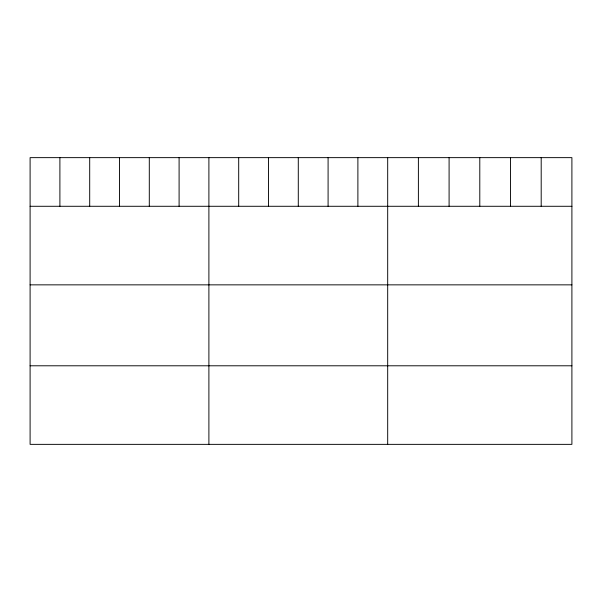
<?xml version="1.0" encoding="UTF-8"?>
<svg xmlns="http://www.w3.org/2000/svg" width="602" height="602" viewBox="0 0 602 602"><rect width="100%" height="100%" fill="white"/><g stroke="black" fill="none" stroke-linecap="round" stroke-linejoin="round"><path stroke-width="0.9" d="M571.9 206.283L571.9 444.359L30.1 444.359L30.1 157.641L571.9 157.641L571.9 206.283L30.1 206.283M30.1 284.851L571.9 284.851M30.1 365.79L571.9 365.79M541.198 157.641L541.198 206.283M510.496 157.641L510.496 206.283M479.794 157.641L479.794 206.283M449.092 157.641L449.092 206.283M418.39 157.641L418.39 206.283M387.688 157.641L387.688 444.359M357.889 157.641L357.889 206.283M328.09 157.641L328.09 206.283M298.291 157.641L298.291 206.283M268.492 157.641L268.492 206.283M238.693 157.641L238.693 206.283M208.894 157.641L208.894 444.359M179.095 157.641L179.095 206.283M149.296 157.641L149.296 206.283M119.497 157.641L119.497 206.283M89.698 157.641L89.698 206.283M59.899 157.641L59.899 206.283"/></g></svg>
